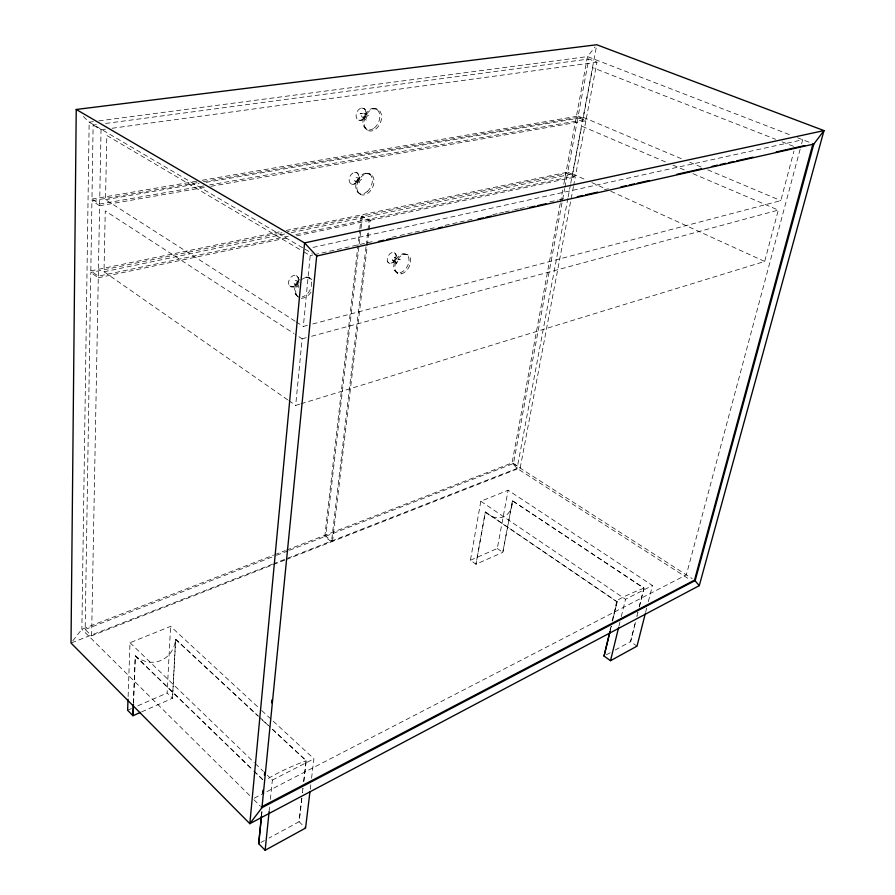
<?xml version="1.0" encoding="UTF-8"?>
<svg xmlns="http://www.w3.org/2000/svg" width="895" height="895" viewBox="0 0 895 895"><rect width="100%" height="100%" fill="white"/><g stroke="black" fill="none" stroke-linecap="round" stroke-linejoin="round"><path stroke-width="0.67" stroke-dasharray="4.47 3.36" d="M284.811 560.102L91.614 635.83L85.159 629.453L90.798 272.483L282.048 232.745M288.358 236.157L98.305 276.152L90.82 270.883L91.928 200.771L197.94 182.58M204.094 185.891L99.647 204.049L91.961 199.082L93.125 125.121L98.663 124.383M91.614 635.83L98.282 277.763L90.798 272.483M98.305 276.152L99.614 205.749L91.928 200.771M99.647 204.049L101.034 129.775L93.125 125.121M287.698 399.852L104.01 271.756L105.263 210.918L293.929 333.488M295.137 321.193L105.498 199.663L106.829 135.481L301.76 250.622M128.119 696.5L130.01 642.733L170.598 626.366L258.644 707.71M133.444 703.213L135.223 655.946L252.871 770.181M133.478 703.201L135.38 655.89A27.074 24.859 70.4 0 0 160.686 660.544A27.074 24.859 70.4 0 0 175.588 639.354L258.174 716.157M141.667 711.883L172.5 698.257L167.119 692.999L170.598 626.366M175.588 639.354L172.5 698.257L175.744 639.287L258.319 716.09M299.691 404.182L295.686 405.413L302.13 338.813L295.104 334.249M307.377 325.377L303.327 326.44L310.185 255.601L302.969 251.338M261.418 816.173L261.966 810.669M261.485 816.139L262.045 810.624M269.104 811.72L269.809 804.84M270.38 799.336L272.36 780.071L267.348 775.238M366.01 246.852L331.497 541.811L324.762 536.62L359.7 230.149M359.857 228.762L361.278 216.277L287.519 231.615M573.438 186.596L520.208 467.839L332.526 541.408L325.791 536.217L359.096 245.152M359.253 243.764L362.43 216.042L567.486 173.429L575.261 176.986L573.695 185.22M301.783 798.161L299.075 821.733L305.575 828.065M302.902 788.45L302.42 792.612L302.98 788.417M303.696 781.525L306.09 760.728L269.384 726.583M366.178 245.465L367.8 231.626M367.957 230.239L369.098 220.539L361.278 216.277M301.85 798.127L299.075 821.733L268.959 838.089M303.797 781.469L306.235 760.649L269.54 726.516M332.526 541.408L367.151 246.595M367.319 245.219L370.239 220.304L362.43 216.042M310.252 789.267L310.923 783.729M311.583 778.191L313.921 758.792L259.673 708.661M639.31 606.866L644.008 588.138L512.544 500.775L502.811 552.36L475.972 564.219L470.434 560.248L480.805 501.256L508.125 490.236L652.444 585.498L648.338 601.675M639.243 606.899L643.908 588.183L512.443 500.82A22.218 16.725 66.3 0 1 503.382 516.907A22.218 16.725 66.3 0 1 485.403 511.94L475.972 564.219L485.291 511.985L617.102 601.876L612.527 620.839M560.236 203.467L512.074 462.905L517.097 468.387L689.866 579.602M560.483 202.091L562.776 189.74M563.794 184.247L587.5 56.598L595.085 46.898M470.434 560.248L497.284 548.501L508.125 490.236M325.791 536.217L513.461 463.509L564.667 188.554M564.924 187.178L567.486 173.429M286.221 230.44L567.721 172.164L577.924 117.379L585.901 120.758L575.496 175.722L293.828 235.005M202.147 180.264L578.159 116.07L588.787 59.025L596.976 62.202L586.147 119.438L209.587 184.929M512.443 500.82L502.811 552.36L497.284 548.501M567.889 198.298L517.097 468.387L273.904 563.604M568.146 196.934L570.473 184.594M570.73 183.218L596.775 44.75M291.222 232.655L572.722 173.876L581.705 126.15L666.506 162.364M206.029 182.356L583.35 117.368L592.703 67.673L775.607 139.296M609.987 630.449L610.614 627.753M612.169 621.007L616.868 600.78M612.594 620.806L617.203 601.832A24.154 2.081 -22.2 0 1 622.361 597.547A24.154 2.081 -22.2 0 1 643.908 588.183M618.982 625.985L619.966 621.98M621.275 616.644L625.515 599.281L652.444 585.498M636.916 616.252L637.911 612.247L636.96 616.23M645.586 612.448L646.962 607.067M301.033 403.779L764.666 261.452L778.303 210.09L692.204 173.328M312.769 323.956L780.809 200.637L793.999 150.942M800.152 149.185L686.342 574.858L265.401 792.388M801.596 143.793L802.681 139.754L311.829 247.669M298.639 281.31L296.077 285.762L293.582 287.094L290.875 286.87L288.928 284.901M298.415 284.744L298.303 287.452L296.883 285.259L297.375 285.773L294.589 284.107M260.971 842.43L264.394 840.573M606.273 654.849L610.759 652.41M615.212 649.994L630.572 641.648L635.618 621.577L630.572 641.648L637.016 646.145M254.236 798.161L264.159 793.026M272.36 780.071L313.921 758.792M127.627 710.283L131.453 708.605M137.819 705.819L167.119 692.999M272.606 564.118L71.018 643.035L81.87 629.274L273.512 555.157M286.109 559.599L331.497 541.811M85.159 629.453L275.28 555.795M276.577 555.292L288.302 550.749M289.6 550.246L324.762 536.62M274.81 554.654L285.236 550.626M286.545 550.123L512.074 462.905L692.182 578.606M302.13 338.813L306.179 337.717M311.572 336.263L778.303 210.09M310.185 255.601L312.903 254.985M314.268 254.683L374.2 241.247M391.909 237.287L398.711 235.754M400.076 235.452L413.703 232.398M415.056 232.096L428.683 229.042M430.036 228.74L434.131 227.822M445.028 225.372L458.643 222.318M460.008 222.016L473.623 218.962M492.697 214.688L498.146 213.469M499.499 213.167L503.594 212.249M504.948 211.947L513.126 210.112M514.491 209.81L518.574 208.893M519.939 208.58L528.106 206.756M549.899 201.867L558.077 200.032M559.431 199.73L563.526 198.813M604.382 189.65L608.466 188.744M98.282 277.763L289.767 237.309M296.603 235.855L369.098 220.539M370.239 220.304L575.261 176.986M104.01 271.756L285.751 233.796M90.82 270.883L280.762 231.57M99.614 205.749L205.391 187.268M210.884 186.305L585.901 120.758M203.445 181.629L577.924 117.379M105.498 199.663L199.137 183.542M91.961 199.082L196.631 181.204M372.622 108.429L378.283 109.604A11.669 8.111 -66.8 0 1 375.989 128.88A11.669 8.111 -66.8 0 1 364.153 121.116A11.669 8.111 -66.8 0 1 378.283 109.604M101.034 129.775L106.572 129.014M112.11 128.265L596.976 62.202M105.588 123.454L588.787 59.025M93.315 121.608L89.164 122.156L82.206 115.321M98.853 120.881L587.5 56.598L790.945 135.223M365.25 173.294L370.798 174.324A11.322 7.798 -64 0 1 368.606 192.727A11.322 7.798 -64 0 1 356.96 185.847A11.322 7.798 -64 0 1 370.798 174.324M402.649 253.967L407.796 254.784M361.614 108.004L364.634 108.843L366.144 110.846L366.447 113.81L365.462 116.965L363.459 119.471L360.976 120.657L357.933 119.874M354.543 172.355L357.295 172.836L358.996 174.939C361.457 180.287 353.077 188.576 349.464 181.965M362.967 117.234L367.107 120.814L366.167 118.263L366.681 116.618L369.008 114.717L366.368 114.75L367.095 114.896L364.142 113.43A2.07 1.454 -67 0 0 361.636 115.489A2.07 1.454 -67 0 0 363.762 116.853A2.07 1.454 -67 0 0 364.142 113.43M394.382 252.681C398.924 255.131 395.758 262.38 391.607 263.589L389.191 263.343L387.49 261.441M296.312 275.604L298.561 277.674L298.952 280.325M355.147 181.17L358.056 182.658L357.586 182.088L359.13 184.101L359.466 181.07L361.748 179.157L359.186 179.067L359.902 179.179L357.027 177.624A2.014 1.398 -64.1 0 0 354.565 179.682A2.014 1.398 -64.1 0 0 356.657 180.891A2.014 1.398 -64.1 0 0 357.027 177.624M392.827 260.702L395.635 262.235L395.221 261.732L396.731 263.768L396.608 262.459L396.284 263.891L399.002 258.812L398.04 259.785L400.278 259.259L396.731 258.912L397.38 258.979L394.606 257.38M797.456 137.74L811.675 143.234M782.096 141.835L795.062 146.914M583.35 117.368L682.079 159.008M689.776 162.252L702.597 167.656M707.721 169.815L780.809 200.637M578.159 116.07L586.147 119.438M672.939 165.105L685.783 170.587M572.722 173.876L586.706 180.253M591.796 182.569L605.781 188.957M610.86 191.273L764.666 261.452M567.721 172.164L575.496 175.722M299.198 282.339L296.961 281.131A1.98 1.398 -59 0 0 294.254 281.768A1.98 1.398 -59 0 0 295.35 284.162A1.98 1.398 -59 0 0 296.961 281.131M367.42 130.178L363.515 125.692M360.193 194.316L356.355 190.076M397.772 273.467L394.247 269.641M302.611 247.747L89.164 122.156L81.87 629.274L251.014 796.841M305.005 249.168L312.187 253.386M309.759 277.998L304.11 277.193A10.807 7.529 -58.9 0 1 311.605 284.979A10.807 7.529 -58.9 0 1 302.23 296.849M296.301 321.943L303.327 326.44M513.461 463.509L520.208 467.839M480.805 501.256L625.515 599.281M485.403 511.94L617.203 601.832M288.839 400.647L295.686 405.413M259.337 717.029L268.511 725.565M262.246 719.949L268.366 725.644M130.01 642.733L254.314 762.663M255.31 763.625L263.331 771.367M135.38 655.89L253.028 770.103M254.023 771.065L262.996 779.78M253.867 771.143L262.839 779.858M253.911 799.716L260.344 806.093M298.505 297.252L295.339 293.75M268.388 778.471A30.385 3.177 -23.7 0 1 306.09 760.728M311.012 292.106A11.188 7.798 -58.9 0 1 301.313 298.236M296.413 294.824A11.188 7.798 -58.9 0 1 298.606 282.63M300.955 280.09A11.188 7.798 -58.9 0 1 312.59 280.974M298.113 296.581A10.807 7.529 -58.9 0 1 294.645 289.085A10.807 7.529 -58.9 0 1 299.713 279.52M611.218 626.265L610.245 630.326L611.274 626.231M362.564 113.497L360.036 113.754L362.564 113.497M390.902 263.231A5.873 3.871 -61.4 0 0 395.724 254.281A5.873 3.871 -61.4 0 0 388.173 256.037A5.873 3.871 -61.4 0 0 390.902 263.231M393.498 260.758A1.879 1.242 -61.4 0 0 395.042 257.894A1.879 1.242 -61.4 0 0 392.625 258.465A1.879 1.242 -61.4 0 0 393.498 260.758M401.43 273.803A10.606 6.925 -61.3 0 0 410.178 257.659A10.606 6.925 -61.3 0 0 396.642 260.848A10.606 6.925 -61.3 0 0 401.43 273.803M400.121 272.706A10.237 6.69 -61.3 0 0 408.556 257.122A10.237 6.69 -61.3 0 0 395.478 260.188A10.237 6.69 -61.3 0 0 400.121 272.706M367.095 191.698A10.941 7.54 -64 0 0 369.199 173.921A10.941 7.54 -64 0 0 355.83 185.052A10.941 7.54 -64 0 0 367.095 191.698M292.878 286.713A6.198 4.352 -59 0 0 297.912 277.249A6.198 4.352 -59 0 0 289.454 279.218A6.198 4.352 -59 0 0 292.878 286.713M355.684 182.916A6.265 4.363 -64.1 0 0 356.825 172.713A6.265 4.363 -64.1 0 0 349.151 179.101A6.265 4.363 -64.1 0 0 355.684 182.916M374.446 127.873A11.266 7.842 -66.8 0 0 376.638 109.268A11.266 7.842 -66.8 0 0 362.99 120.377A11.266 7.842 -66.8 0 0 374.446 127.873M362.732 119.158A6.455 4.531 -67 0 0 363.929 108.485A6.455 4.531 -67 0 0 356.098 114.862A6.455 4.531 -67 0 0 362.732 119.158"/><path stroke-width="1.34" d="M76.232 109.47L71.018 643.035L249.828 823.668L699.275 585.654L823.982 130.603L596.775 44.75L76.232 109.47L304.58 242.914L316.685 256.037L261.966 807.693L249.828 823.668L304.58 242.914L823.982 130.603L813.823 144.061L695.202 580.553L261.966 807.693M128.019 699.252L127.627 710.283L132.975 715.72L140.504 712.398M262.638 793.115L262.917 790.33M264.428 775.048L264.696 772.273M271.565 702.81L271.845 700.035M309.916 792.041L305.575 828.065L265.144 850.25L258.689 843.672L261.418 816.173M258.689 843.672L261.485 816.139M265.144 850.25L269.104 811.72M645.25 613.802L637.016 646.145L610.502 660.7L604.035 656.069L609.909 631.68M604.035 656.069L609.965 631.657M610.502 660.7L618.658 627.328M261.273 806.999L694.52 580.117L812.962 143.726L813.823 144.061L316.685 256.037M378.44 241.415L383.888 240.196M386.618 239.58L390.701 238.663M438.371 227.945L442.466 227.028M477.874 219.062L483.322 217.832M486.052 217.228L491.5 215.997M529.639 207.427L535.087 206.197M537.805 205.593L545.984 203.747M577.309 196.71L582.757 195.479M585.487 194.875L597.748 192.112M620.895 186.91L626.343 185.679M629.073 185.075L634.521 183.844M637.24 183.229L649.501 180.477M676.743 174.357L701.266 168.842M712.163 166.392L717.611 165.161M720.33 164.557L725.778 163.326M728.508 162.711L733.956 161.492M736.674 160.876L753.031 157.207M776.178 151.993L804.784 145.572M694.52 580.117L699.275 585.654M133.389 704.6L132.975 715.72L133.422 704.589"/></g></svg>
